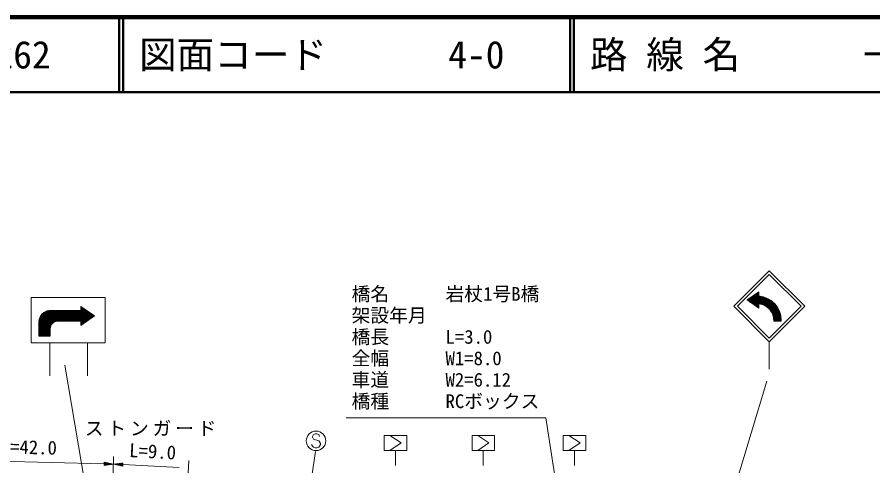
# Model space of a CAD drawing. Units: millimetres, scale not verified. Extents: x 40000 to 680000, y 20000 to 380000.
# Drawn here: x 104154 to 218026, y 320274 to 380000 of the extents above; entities that cross this region are included whole.
import ezdxf
from ezdxf.enums import TextEntityAlignment as Align

# ---------------------------------------------------------------- set-up
doc = ezdxf.new("R2010")
doc.units = ezdxf.units.MM
doc.header["$LTSCALE"] = 1000
for name, color, linetype, lineweight in [('M-STR-HTXT', 7, 'Continuous', 13), ('M-STR-STRC', 7, 'Continuous', 13), ('M-TTL', 2, 'Continuous', 140), ('M-TTL-LINE', 7, 'Continuous', 50)]:
    doc.layers.add(name, color=color, linetype=linetype, lineweight=lineweight)
doc.layers.add('M-TTL-TXT', color=7, linetype='Continuous')
doc.styles.add('ＭＳ ゴシック', font='')
doc.styles.get('ＭＳ ゴシック').set_extended_font_data('MS Gothic')

msp = doc.modelspace()

# ---------------------------------------------------------------- linework, layer by layer
at = {"layer": 'M-STR-HTXT'}
for p, q in [((76855, 321525), (115721, 320547)), ((116593, 305520), (116996, 321515)), ((115726, 320755), (115716, 320339)), ((116971, 320515), (115716, 320339)), ((115967, 320374), (115717, 320380)), ((115718, 320422), (116218, 320409)), ((116469, 320445), (115719, 320464)), ((115720, 320505), (116720, 320480)), ((116971, 320515), (115721, 320547)), ((115722, 320589), (116722, 320563)), ((116473, 320611), (115723, 320630)), ((115724, 320672), (116224, 320659)), ((115975, 320707), (115725, 320713)), ((116971, 320515), (115726, 320755)), ((116971, 320515), (118230, 320656)), ((116971, 320515), (118208, 320240)), ((116971, 320515), (118219, 320448)), ((118217, 320406), (117218, 320460)), ((118221, 320490), (117222, 320544)), ((117465, 320405), (118214, 320365)), ((117474, 320572), (118223, 320531)), ((118212, 320323), (117713, 320350)), ((118226, 320573), (117726, 320600)), ((117960, 320295), (118210, 320282)), ((117978, 320628), (118228, 320614)), ((118208, 320240), (118230, 320656)), ((118219, 320448), (125699, 320044)), ((126140, 305005), (127001, 320976))]:
    msp.add_line(p, q, dxfattribs=at)
msp.add_lwpolyline([(181246, 283083), (174518, 326678), (147956, 326678)], dxfattribs=at)
at = {"layer": 'M-STR-STRC'}
for p, q in [((199505, 341510), (204243, 346247)), ((204243, 346247), (208980, 341510)), ((200000, 341510), (204243, 345752)), ((204243, 345752), (208485, 341510)), ((202871, 343447), (201307, 342361)), ((201441, 342268), (202049, 342876)), ((201524, 342210), (202512, 343198)), ((201608, 342152), (202871, 343416)), ((201691, 342095), (202871, 343274)), ((201775, 342037), (202871, 343133)), ((201858, 341979), (202871, 342991)), ((202871, 341768), (201880, 342759)), ((201942, 341921), (202884, 342863)), ((202931, 341850), (201963, 342817)), ((202025, 341863), (203011, 342848)), ((203107, 341815), (202047, 342875)), ((202109, 341805), (203134, 342830)), ((203305, 341758), (202130, 342933)), ((202192, 341747), (203253, 342807)), ((203542, 341662), (202214, 342991)), ((202276, 341689), (203368, 342781)), ((203882, 341464), (202297, 343049)), ((205828, 339659), (202381, 343107)), ((205824, 339805), (202464, 343165)), ((202871, 342899), (202548, 343223)), ((202871, 343041), (202631, 343281)), ((202871, 343182), (202715, 343339)), ((202871, 343324), (202798, 343397)), ((202871, 343447), (202871, 342864)), ((205812, 339958), (202910, 342860)), ((205792, 340120), (203072, 342840)), ((205761, 340292), (203244, 342809)), ((205717, 340478), (203430, 342765)), ((115854, 342686), (106009, 342686)), ((106009, 342686), (106009, 336629)), ((115854, 342686), (115854, 336629)), ((201307, 342361), (202871, 341275)), ((201358, 342326), (201586, 342555)), ((201706, 342084), (201379, 342411)), ((202169, 341763), (201463, 342469)), ((202632, 341441), (201546, 342527)), ((202871, 341344), (201630, 342585)), ((202871, 341485), (201713, 342643)), ((202871, 341627), (201797, 342701)), ((202359, 341631), (203479, 342751)), ((202442, 341573), (203588, 342718)), ((202526, 341515), (203693, 342682)), ((202609, 341457), (202871, 341719)), ((202871, 341858), (202871, 341275)), ((202992, 341839), (203795, 342643)), ((203109, 341815), (203895, 342601)), ((203220, 341785), (203991, 342556)), ((203327, 341750), (204086, 342509)), ((203430, 341712), (204177, 342459)), ((203528, 341669), (204267, 342407)), ((203623, 341622), (204353, 342352)), ((205655, 340681), (203633, 342703)), ((203714, 341572), (204438, 342296)), ((203802, 341518), (204520, 342236)), ((205566, 340911), (203863, 342614)), ((203886, 341461), (204600, 342175)), ((203967, 341401), (204678, 342111)), ((204045, 341337), (204754, 342045)), ((204120, 341270), (204827, 341977)), ((205433, 341186), (204138, 342481)), ((204191, 341200), (204898, 341907)), ((204259, 341127), (204967, 341835)), ((204324, 341051), (205034, 341760)), ((204386, 340971), (205099, 341683)), ((205177, 341583), (204535, 342225)), ((107050, 339412), (108596, 340958)), ((107050, 339270), (108737, 340958)), ((107050, 339129), (108879, 340958)), ((107050, 338987), (109020, 340958)), ((107050, 338846), (109162, 340958)), ((107050, 338704), (109303, 340958)), ((107050, 338563), (109444, 340958)), ((107050, 338422), (109586, 340958)), ((107050, 338280), (109727, 340958)), ((107050, 338139), (109869, 340958)), ((107050, 337997), (110010, 340958)), ((107050, 337856), (110151, 340958)), ((107050, 337715), (110293, 340958)), ((107050, 337573), (110434, 340958)), ((107053, 339556), (108451, 340955)), ((107072, 339717), (108290, 340935)), ((107117, 339904), (108104, 340890)), ((107174, 337556), (110576, 340958)), ((107215, 340143), (107865, 340792)), ((108836, 339213), (107510, 340539)), ((108908, 339282), (107585, 340606)), ((108988, 339345), (107664, 340668)), ((109074, 339399), (107748, 340726)), ((109169, 339446), (107837, 340778)), ((109273, 339484), (107932, 340825)), ((109386, 339511), (108032, 340866)), ((109513, 339526), (108139, 340900)), ((109653, 339527), (108253, 340928)), ((109795, 339527), (108375, 340948)), ((112627, 340958), (108395, 340958)), ((109936, 339527), (108506, 340957)), ((110078, 339527), (108647, 340958)), ((110219, 339527), (108789, 340958)), ((110360, 339527), (108930, 340958)), ((110502, 339527), (109071, 340958)), ((110643, 339527), (109213, 340958)), ((109229, 339469), (110717, 340958)), ((110785, 339527), (109354, 340958)), ((109417, 339517), (110859, 340958)), ((110926, 339527), (109496, 340958)), ((109570, 339527), (111000, 340958)), ((111068, 339527), (109637, 340958)), ((109711, 339527), (111141, 340958)), ((111209, 339527), (109779, 340958)), ((109852, 339527), (111283, 340958)), ((111350, 339527), (109920, 340958)), ((109994, 339527), (111424, 340958)), ((111492, 339527), (110061, 340958)), ((110135, 339527), (111566, 340958)), ((111633, 339527), (110203, 340958)), ((110277, 339527), (111707, 340958)), ((111775, 339527), (110344, 340958)), ((110418, 339527), (111849, 340958)), ((111916, 339527), (110486, 340958)), ((110560, 339527), (111990, 340958)), ((112058, 339527), (110627, 340958)), ((110701, 339527), (112131, 340958)), ((112199, 339527), (110769, 340958)), ((110842, 339527), (112273, 340958)), ((112340, 339527), (110910, 340958)), ((110984, 339527), (112414, 340958)), ((112482, 339527), (111051, 340958)), ((111125, 339527), (112556, 340958)), ((112623, 339527), (111193, 340958)), ((111267, 339527), (112993, 341254)), ((113033, 339259), (111334, 340958)), ((111408, 339527), (113076, 341196)), ((113116, 339317), (111476, 340958)), ((111549, 339527), (113160, 341138)), ((113200, 339375), (111617, 340958)), ((111691, 339527), (113243, 341080)), ((113283, 339433), (111758, 340958)), ((111832, 339527), (113327, 341022)), ((113367, 339491), (111900, 340958)), ((111974, 339527), (113410, 340964)), ((113450, 339549), (112041, 340958)), ((112115, 339527), (113494, 340906)), ((113533, 339607), (112183, 340958)), ((112257, 339527), (113577, 340848)), ((113617, 339665), (112324, 340958)), ((112398, 339527), (113660, 340790)), ((113700, 339723), (112466, 340958)), ((112539, 339527), (113744, 340732)), ((113784, 339781), (112607, 340958)), ((114448, 340243), (112627, 341508)), ((112627, 340958), (112627, 341508)), ((114118, 340013), (112627, 341504)), ((112627, 341453), (112659, 341486)), ((112627, 341312), (112743, 341428)), ((112627, 341171), (112826, 341370)), ((114034, 339955), (112627, 341362)), ((112627, 341029), (112909, 341312)), ((113951, 339897), (112627, 341221)), ((113867, 339839), (112627, 341079)), ((112627, 339474), (113827, 340674)), ((112627, 339332), (113911, 340616)), ((112627, 339191), (113994, 340558)), ((112627, 339049), (114078, 340500)), ((114201, 340071), (113076, 341196)), ((114285, 340129), (113539, 340874)), ((114368, 340187), (114002, 340552)), ((199505, 341510), (204243, 336772)), ((200000, 341510), (204243, 337267)), ((202693, 341399), (202871, 341577)), ((202776, 341341), (202871, 341436)), ((202860, 341283), (202871, 341294)), ((204243, 337267), (208485, 341510)), ((204243, 336772), (208980, 341510)), ((205793, 339553), (204416, 340930)), ((204445, 340888), (205161, 341604)), ((204500, 340802), (205221, 341523)), ((204552, 340713), (205279, 341440)), ((204600, 340619), (205335, 341354)), ((205652, 339553), (204614, 340590)), ((204645, 340523), (205388, 341266)), ((204685, 340422), (205439, 341175)), ((204722, 340317), (205487, 341082)), ((204754, 340207), (205533, 340986)), ((204781, 340093), (205576, 340888)), ((204803, 339973), (205616, 340787)), ((204818, 339847), (205654, 340683)), ((204827, 339715), (205689, 340576)), ((107050, 337556), (107050, 339530)), ((108564, 337930), (107050, 339444)), ((108564, 338071), (107055, 339581)), ((108564, 338212), (107070, 339706)), ((108564, 338354), (107095, 339823)), ((108564, 338495), (107127, 339933)), ((108570, 338631), (107165, 340036)), ((108590, 338752), (107210, 340132)), ((108622, 338862), (107260, 340224)), ((108663, 338962), (107315, 340310)), ((108713, 339053), (107375, 340391)), ((108771, 339137), (107440, 340468)), ((112627, 339527), (109564, 339527)), ((114448, 340243), (112627, 338977)), ((112627, 339527), (112627, 338977)), ((112949, 339201), (112627, 339524)), ((112866, 339143), (112627, 339382)), ((112855, 339136), (114161, 340442)), ((113318, 339457), (114245, 340384)), ((113781, 339779), (114328, 340326)), ((114244, 340101), (114412, 340268)), ((205510, 339553), (204710, 340353)), ((205369, 339553), (204767, 340155)), ((205228, 339553), (204802, 339979)), ((205086, 339553), (204821, 339818)), ((204827, 339553), (205827, 339553)), ((204828, 339574), (205720, 340466)), ((204945, 339553), (204828, 339669)), ((204948, 339553), (205748, 340353)), ((205089, 339553), (205772, 340236)), ((205231, 339553), (205793, 340115)), ((205372, 339553), (205809, 339989)), ((205514, 339553), (205820, 339860)), ((205655, 339553), (205827, 339725)), ((205797, 339553), (205828, 339584)), ((108564, 337788), (107050, 339303)), ((108564, 337647), (107050, 339161)), ((108513, 337556), (107050, 339020)), ((108372, 337556), (107050, 338879)), ((108231, 337556), (107050, 338737)), ((108089, 337556), (107050, 338596)), ((107948, 337556), (107050, 338454)), ((107806, 337556), (107050, 338313)), ((107315, 337556), (108622, 338863)), ((107457, 337556), (108575, 338674)), ((107598, 337556), (108564, 338522)), ((107740, 337556), (108564, 338381)), ((107881, 337556), (108564, 338239)), ((108564, 337556), (108564, 338527)), ((112782, 339085), (112627, 339241)), ((112699, 339027), (112627, 339099)), ((107665, 337556), (107050, 338171)), ((107523, 337556), (107050, 338030)), ((107382, 337556), (107050, 337889)), ((107241, 337556), (107050, 337747)), ((107099, 337556), (107050, 337606)), ((108564, 337556), (107050, 337556)), ((108023, 337556), (108564, 338098)), ((108164, 337556), (108564, 337956)), ((108305, 337556), (108564, 337815)), ((108447, 337556), (108564, 337673)), ((115854, 336629), (106009, 336629)), ((108497, 336629), (108497, 332273)), ((113536, 336629), (113536, 332273)), ((204243, 336772), (204243, 333137)), ((110522, 333668), (116057, 300877)), ((203907, 331568), (189244, 282660)), ((143817, 324549), (143581, 324431)), ((144054, 324549), (143817, 324549)), ((144290, 324431), (144054, 324549)), ((143581, 324431), (143463, 324194)), ((143463, 324194), (143463, 324076)), ((143463, 324076), (143581, 323840)), ((143581, 323840), (144290, 323604)), ((144408, 324194), (144290, 324431)), ((144290, 323604), (144408, 323485)), ((144408, 323485), (144526, 323249)), ((153001, 324332), (156001, 324332)), ((153001, 324332), (153001, 322332)), ((153751, 324332), (155251, 323332)), ((156001, 324332), (156001, 322332)), ((164688, 324332), (167688, 324332)), ((164688, 324332), (164688, 322332)), ((165438, 324332), (166938, 323332)), ((167688, 324332), (167688, 322332)), ((176829, 324332), (179829, 324332)), ((176829, 324332), (176829, 322332)), ((177579, 324332), (179079, 323332)), ((179829, 324332), (179829, 322332)), ((143463, 322894), (143344, 323131)), ((143581, 322776), (143463, 322894)), ((143817, 322658), (143581, 322776)), ((144054, 322658), (143817, 322658)), ((144290, 322776), (144054, 322658)), ((144408, 322894), (144290, 322776)), ((144526, 323131), (144408, 322894)), ((144526, 323249), (144526, 323131)), ((156001, 322332), (153001, 322332)), ((155251, 323332), (153751, 322332)), ((154501, 322332), (154501, 320332)), ((167688, 322332), (164688, 322332)), ((166938, 323332), (165438, 322332)), ((166188, 322332), (166188, 320332)), ((179829, 322332), (176829, 322332)), ((179079, 323332), (177579, 322332)), ((178329, 322332), (178329, 320332)), ((143869, 322175), (140614, 300326))]:
    msp.add_line(p, q, dxfattribs=at)
msp.add_circle((143935, 323604), 1300, dxfattribs=at)
for centre, radius, start, end in [((202586, 339634), 3242, 358.56476, 84.95584), ((202586, 339634), 2242, 357.9245, 82.69614), ((108550, 339458), 1500, 90, 180), ((109564, 338527), 1000, 90, 180)]:
    msp.add_arc(centre, radius, start, end, dxfattribs=at)
at = {"layer": 'M-TTL'}
msp.add_line((680000, 380000), (40000, 380000), dxfattribs=at)
at = {"layer": 'M-TTL-LINE'}
for p, q in [((117750, 380000), (117750, 370000)), ((118250, 380000), (118250, 370000)), ((177750, 380000), (177750, 370000)), ((178250, 380000), (178250, 370000)), ((40000, 370000), (680000, 370000))]:
    msp.add_line(p, q, dxfattribs=at)

# ---------------------------------------------------------------- texts
at = {"layer": 'M-STR-HTXT', "style": 'ＭＳ ゴシック'}
for s, p in [('橋名\u3000\u3000\u3000岩杖1号B橋', (148662, 344077)), ('架設年月\u3000', (148662, 341221)), ('橋長\u3000\u3000\u3000L=3.0', (148662, 338365)), ('全幅\u3000\u3000\u3000W1=8.0', (148662, 335509)), ('車道\u3000\u3000\u3000W2=6.12', (148662, 332653)), ('橋種\u3000\u3000\u3000RCボックス', (148662, 329797))]:
    msp.add_text(s, height=1832, dxfattribs=at).set_placement(p, align=Align.TOP_LEFT)
for s, rotation, p in [('ガードケーブル L=42.0', 358.558, (96301, 321536)), ('L=9.0', 356.911, (122115, 320739))]:
    msp.add_text(s, height=1833, rotation=rotation, dxfattribs=at).set_placement(p, align=Align.BOTTOM_CENTER)
at = {"layer": 'M-STR-HTXT', "insert": (122168, 324248), "char_height": 1833, "attachment_point": 8, "style": 'ＭＳ ゴシック'}
msp.add_mtext('\\T1.2;ストンガード', dxfattribs=at)
at = {"layer": 'M-TTL-TXT', "style": 'ＭＳ ゴシック'}
for s, p in [('図面コード', (120380, 375000)), ('路 線 名', (180380, 375000)), ('一般国道\u3000262号', (216734, 375000)), ('262', (101142, 375000)), ('4-0', (161521, 375000))]:
    msp.add_text(s, height=3666, dxfattribs=at).set_placement(p, align=Align.MIDDLE_LEFT)

doc.saveas('drawing.dxf')
